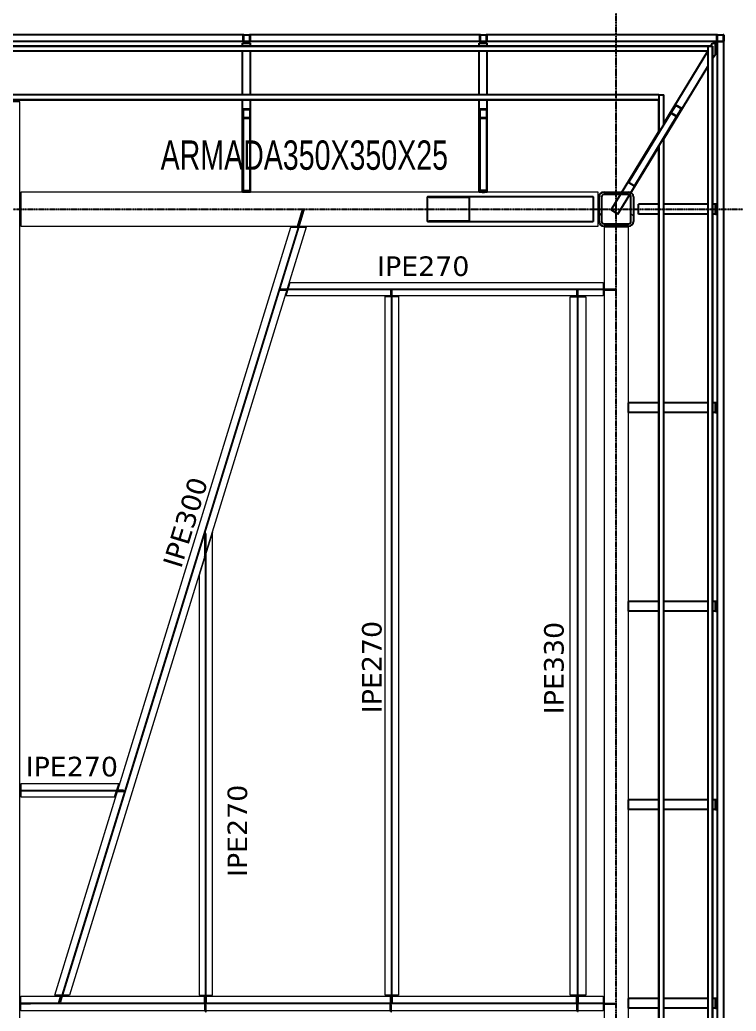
# Model space of a CAD drawing. Header units: millimetres. Extents: x -6598 to 74598, y -11659 to 33736.
# Drawn here: x 61901 to 69226, y 17300 to 27435 of the extents above; entities that cross this region are included whole.
import ezdxf

# ---------------------------------------------------------------- set-up
doc = ezdxf.new("R2010")
doc.units = ezdxf.units.MM
doc.header["$LTSCALE"] = 0.95
doc.linetypes.add('DXK_LINE_DOT3', pattern=[5.9187, 2.979, -0.9799, 0.9799, -0.9799])
for name, color, linetype, lineweight in [('0-1', 7, 'Continuous', 5), ('E_B_PLACA-1', 10, 'Continuous', 25), ('E_B_PLACA-2', 254, 'Continuous', 25), ('E_COLUMNAS-1', 254, 'Continuous', 25), ('E_COLUMNAS-2', 1, 'Continuous', 9), ('E_COLUMNAS-3', 1, 'Continuous', 35), ('E_COLUMNAS-4', 1, 'Continuous', 25), ('E_TEXTO', 3, 'Continuous', 9), ('E_VIGAS', 5, 'Continuous', 9), ('E_VIGAS-1', 5, 'Continuous', 25), ('E_VIGAS-2', 10, 'Continuous', 25), ('E_VIGAS-3', 5, 'Continuous', 25), ('HCB-VIGAS', 4, 'Continuous', 15), ('HCB_ALMA', 255, 'Continuous', 5), ('S-COLS-HDLN-1', 52, 'Continuous', 9)]:
    doc.layers.add(name, color=color, linetype=linetype, lineweight=lineweight)
doc.layers.add('HCB-EJES', color=1, linetype='Continuous')
doc.styles.add('Arial Narrow', font='', dxfattribs={"width": 0.85, "height": 0.3})
doc.styles.add('VERDANA', font='verdana.ttf')
doc.styles.get('Arial Narrow').set_extended_font_data('Arial Narrow')
pattern_1 = [(45, (0, 0), (-0.3768879, 0.3768879), []), (45, (0, 0.571), (-0.3768879, 0.3768879), [])]

# ---------------------------------------------------------------- blocks, each defined once
blk = doc.blocks.new('EST_SFM_VIGA-METALICA-SECCION-C - EST_SFM_VIGA-METALICA-UPN160-1604346-_58_00m_N_E_-NIVEL-15 DOC')
at = {"layer": 'E_VIGAS-1'}
for p, q in [((30.11, 0.018), (-30.277, 0.018)), ((32.53, 0.018), (30.168, 0.018)), ((34.953, 0.018), (32.588, 0.018)), ((35.017, 0.018), (35.011, 0.018)), ((35.017, 0.018), (35.017, -0.047)), ((-30.272, -0.047), (30.104, -0.047)), ((30.105, -0.047), (30.172, -0.047)), ((30.173, -0.047), (32.524, -0.047)), ((32.525, -0.047), (32.592, -0.047)), ((32.593, -0.047), (34.947, -0.047)), ((34.949, -0.047), (35.015, -0.047))]:
    blk.add_line(p, q, dxfattribs=at)
blk = doc.blocks.new('EST_SFM_VIGA-METALICA-SECCION-C - EST_SFM_VIGA-METALICA-UPN100-1529792-_58_00m_N_E_-NIVEL-15 DOC')
at = {"layer": 'E_VIGAS-2'}
for p, q in [((-13.568, -0.018), (-13.568, 0.032)), ((-13.263, 0.032), (-13.567, 0.032)), ((13.831, 0.032), (-13.129, 0.032)), ((-13.568, -0.018), (-13.181, -0.018)), ((-13.047, -0.018), (13.749, -0.018))]:
    blk.add_line(p, q, dxfattribs=at)
blk = doc.blocks.new('EST_SFM_VIGA-METALICA-SECCION-C - EST_SFM_VIGA-METALICA-UPN100-1530878-_58_00m_N_E_-NIVEL-15 DOC')
at = {"layer": 'E_VIGAS-2'}
for p, q in [((-14.294, -0.032), (-14.294, 0.018)), ((14.54, 0.018), (-14.294, 0.018)), ((-14.294, -0.032), (14.54, -0.032))]:
    blk.add_line(p, q, dxfattribs=at)
blk = doc.blocks.new('EST_SFM_VIGA-METALICA-SECCION-C - EST_SFM_VIGA-METALICA-UPN160-1529890-_58_00m_N_E_-NIVEL-15 DOC')
at = {"layer": 'E_VIGAS-1'}
for p, q in [((14.442, 0.018), (-14.49, 0.018)), ((-14.49, -0.047), (-14.49, 0.016)), ((-14.49, -0.047), (-14.487, -0.047)), ((-14.485, -0.047), (14.437, -0.047))]:
    blk.add_line(p, q, dxfattribs=at)
blk = doc.blocks.new('EST_SFM_VIGA-METALICA-SECCION-C - EST_SFM_VIGA-METALICA-UPN100-1526554-_58_00m_N_E_-NIVEL-15 DOC')
at = {"layer": 'E_VIGAS-2'}
for p, q in [((34.942, 0.018), (-34.929, 0.018)), ((34.942, 0.018), (34.942, -0.032)), ((-34.929, -0.032), (34.942, -0.032))]:
    blk.add_line(p, q, dxfattribs=at)
blk = doc.blocks.new('EST_SFM_VIGA-METALICA-SECCION-C - EST_SFM_VIGA-METALICA-UPN100-1526616-_58_00m_N_E_-NIVEL-15 DOC')
at = {"layer": 'E_VIGAS-2'}
for p, q in [((34.044, 0.032), (-34.827, 0.032)), ((34.044, 0.032), (34.044, -0.018)), ((-34.827, -0.018), (34.044, -0.018))]:
    blk.add_line(p, q, dxfattribs=at)
blk = doc.blocks.new('EST_SCM_COLUMNA-METALICA-SECCION-CUADRADA - EST_SCM_COLUMNA-TUBULAR-CUADRADA_PTEØ_70x70 e_3mm-V2-_58_00m_N_E_-NIVEL-15 DOC')
at = {"layer": 'E_COLUMNAS-1'}
for p, q in [((-0.035, -0.029), (-0.035, 0.029)), ((-0.032, 0.029), (-0.032, -0.029)), ((-0.029, 0.035), (0.029, 0.035)), ((0.029, 0.032), (-0.029, 0.032)), ((0.032, -0.029), (0.032, 0.029)), ((0.035, 0.029), (0.035, -0.029)), ((-0.029, -0.032), (0.029, -0.032)), ((0.029, -0.035), (-0.029, -0.035))]:
    blk.add_line(p, q, dxfattribs=at)
for centre, radius, start, end in [((-0.029, 0.029), 0.006, 90, 180), ((-0.029, 0.029), 0.003, 90, 180), ((0.029, 0.029), 0.006, 0, 90), ((0.029, 0.029), 0.003, 0, 90), ((0.029, 0.029), 0.006, 10, 80), ((0.029, 0.029), 0.003, 30, 60), ((-0.029, -0.029), 0.006, 180, 270), ((-0.029, -0.029), 0.003, 180, 270), ((0.029, -0.029), 0.003, 270, 360), ((0.029, -0.029), 0.006, 270, 0)]:
    blk.add_arc(centre, radius, start, end, dxfattribs=at)
blk = doc.blocks.new('EST_SCM_COLUMNA-METALICA-SECCION-CUADRADA - EST_SCM_COLUMNA-TUBULAR-CUADRADA_PTEØ_70x70 e_3mm-V8-_58_00m_N_E_-NIVEL-15 DOC')
at = {"layer": 'E_COLUMNAS-2'}
h = blk.add_hatch(dxfattribs=at)
h.set_pattern_fill('FP_4', color=256, style=0, pattern_type=2)
h.set_pattern_definition([(315, (-7.522, 167.908), (0.15909903, 0.15909903), [])])
h.paths.add_polyline_path([(-0.029, 0.035), (-0.033, 0.033), (-0.035, 0.029), (-0.031, 0.031)])
h.paths.add_polyline_path([(0.029, 0.035), (0.031, 0.031), (0.035, 0.029), (0.033, 0.033)])
h.paths.add_polyline_path([(-0.029, 0.035), (-0.029, 0.032), (0.029, 0.032), (0.029, 0.035), (0.021, 0.035)])
h.paths.add_polyline_path([(-0.035, -0.029), (-0.033, -0.033), (-0.029, -0.035), (-0.031, -0.031)])
h.paths.add_polyline_path([(-0.032, 0.029), (-0.035, 0.029), (-0.035, -0.029), (-0.032, -0.029)])
h.paths.add_polyline_path([(0.035, -0.029), (0.031, -0.031), (0.029, -0.035), (0.033, -0.033)])
h.paths.add_polyline_path([(0.032, 0.029), (0.032, -0.029), (0.035, -0.029), (0.035, 0.029)])
h.paths.add_polyline_path([(-0.029, -0.032), (-0.029, -0.035), (0.029, -0.035), (0.029, -0.032), (0.021, -0.032)])
at = {"layer": 'E_COLUMNAS-1'}
for p, q in [((-0.035, -0.029), (-0.035, 0.029)), ((-0.032, 0.029), (-0.032, -0.029)), ((-0.029, 0.035), (0.029, 0.035)), ((0.029, 0.032), (-0.029, 0.032)), ((0.032, -0.029), (0.032, 0.029)), ((0.035, 0.029), (0.035, -0.029)), ((-0.029, -0.032), (0.029, -0.032)), ((0.029, -0.035), (-0.029, -0.035))]:
    blk.add_line(p, q, dxfattribs=at)
for centre, radius, start, end in [((-0.029, 0.029), 0.006, 90, 180), ((-0.029, 0.029), 0.006, 90, 170), ((-0.029, 0.029), 0.003, 90, 180), ((-0.029, 0.029), 0.003, 90, 150), ((0.029, 0.029), 0.006, 0, 90), ((0.029, 0.029), 0.006, 10, 90), ((0.029, 0.029), 0.003, 0, 90), ((0.029, 0.029), 0.003, 30, 90), ((-0.029, -0.029), 0.006, 180, 270), ((-0.029, -0.029), 0.003, 180, 270), ((0.029, -0.029), 0.003, 270, 360), ((0.029, -0.029), 0.006, 270, 0)]:
    blk.add_arc(centre, radius, start, end, dxfattribs=at)
blk = doc.blocks.new('EST_SCM_COLUMNA-METALICA-SECCION-CUADRADA - EST_SCM_COLUMNA-TUBULAR-CUADRADA_PTEØ_70x70 e_3mm-V9-_58_00m_N_E_-NIVEL-15 DOC')
at = {"layer": 'E_COLUMNAS-1'}
for p, q in [((-0.035, -0.029), (-0.035, 0.029)), ((-0.032, 0.029), (-0.032, -0.029)), ((-0.029, 0.035), (0.029, 0.035)), ((0.029, 0.032), (-0.029, 0.032)), ((0.032, -0.029), (0.032, 0.029)), ((0.035, 0.029), (0.035, -0.029)), ((-0.029, -0.032), (0.029, -0.032)), ((0.029, -0.035), (-0.029, -0.035))]:
    blk.add_line(p, q, dxfattribs=at)
for centre, radius, start, end in [((-0.029, 0.029), 0.006, 90, 180), ((-0.029, 0.029), 0.006, 90, 170), ((-0.029, 0.029), 0.003, 90, 180), ((-0.029, 0.029), 0.003, 90, 150), ((0.029, 0.029), 0.006, 0, 90), ((0.029, 0.029), 0.006, 10, 90), ((0.029, 0.029), 0.003, 0, 90), ((0.029, 0.029), 0.003, 30, 90), ((-0.029, -0.029), 0.006, 180, 270), ((-0.029, -0.029), 0.003, 180, 270), ((0.029, -0.029), 0.003, 270, 360), ((0.029, -0.029), 0.006, 270, 0)]:
    blk.add_arc(centre, radius, start, end, dxfattribs=at)
blk = doc.blocks.new('DCTIB_CNI_EST_MOD-1A-FAC_0001_rvt-1-_58_00m_N_E_-NIVEL-15 DOC')
at = {"layer": 'E_VIGAS'}
h = blk.add_hatch(dxfattribs=at)
h.set_pattern_fill('FP_2', color=256, style=0, pattern_type=2)
h.set_pattern_definition(pattern_1)
h.paths.add_polyline_path([(-9.974, 167.094), (-9.91, 167.094), (-9.91, 167.096), (-9.974, 167.096)])
h.paths.add_polyline_path([(-9.977, 167.098), (-9.976, 167.098), (-9.977, 167.18)])
h.paths.add_polyline_path([(-9.974, 167.182), (-9.91, 167.182), (-9.91, 167.184), (-9.974, 167.184)])
h = blk.add_hatch(dxfattribs=at)
h.set_pattern_fill('FP_2', color=256, style=0, pattern_type=2)
h.set_pattern_definition(pattern_1)
h.paths.add_polyline_path([(-5.547, 167.111), (-5.545, 167.113), (-5.6, 167.146), (-5.601, 167.145), (-5.561, 167.12)])
h.paths.add_polyline_path([(-5.498, 167.191), (-5.497, 167.193), (-5.552, 167.226), (-5.553, 167.224)])
at = {"layer": 'E_B_PLACA-1'}
for p, q in [((-75.147, 167.83), (-5.177, 167.83)), ((-5.177, 167.83), (-5.177, 138.995)), ((-5.727, 167.28), (-74.597, 167.28)), ((-5.727, 166.944), (-5.727, 167.28)), ((-5.727, 140.014), (-5.727, 166.81))]:
    blk.add_line(p, q, dxfattribs=at)
at = {"layer": 'E_B_PLACA-2'}
for p, q in [((-5.177, 167.83), (-75.147, 167.83)), ((-5.177, 138.995), (-5.177, 167.83)), ((-74.597, 167.28), (-5.727, 167.28)), ((-5.727, 167.28), (-5.727, 166.944)), ((-5.727, 166.81), (-5.727, 140.014))]:
    blk.add_line(p, q, dxfattribs=at)
at = {"layer": 'E_COLUMNAS-1'}
for centre, radius, start, end in [((-9.971, 167.879), 0.006, 190, 270), ((-9.971, 167.879), 0.006, 190, 270), ((-9.971, 167.879), 0.003, 210, 270), ((-9.971, 167.879), 0.003, 210, 270), ((-9.913, 167.879), 0.006, 270, 350), ((-9.913, 167.879), 0.006, 270, 350), ((-9.913, 167.879), 0.003, 270, 330), ((-9.913, 167.879), 0.003, 270, 330), ((-7.551, 167.879), 0.006, 190, 270), ((-7.551, 167.879), 0.006, 190, 270), ((-7.551, 167.879), 0.003, 210, 270), ((-7.551, 167.879), 0.003, 210, 270), ((-7.493, 167.879), 0.006, 270, 350), ((-7.493, 167.879), 0.006, 270, 350), ((-7.493, 167.879), 0.003, 270, 330), ((-7.493, 167.879), 0.003, 270, 330), ((-5.128, 167.879), 0.006, 190, 260), ((-5.128, 167.879), 0.006, 190, 260), ((-5.128, 167.879), 0.003, 210, 240), ((-5.128, 167.879), 0.003, 210, 240)]:
    blk.add_arc(centre, radius, start, end, dxfattribs=at)
at = {"layer": 'E_VIGAS-1'}
for p, q in [((-9.983, 167.859), (-9.955, 167.859)), ((-9.983, 167.858), (-9.983, 167.859)), ((-9.983, 167.858), (-9.901, 167.858)), ((-9.901, 167.858), (-9.983, 167.858)), ((-9.983, 167.83), (-9.983, 167.858)), ((-9.945, 167.876), (-9.945, 167.878)), ((-9.945, 167.864), (-9.945, 167.873)), ((-9.945, 167.859), (-9.945, 167.864)), ((-9.94, 167.878), (-9.94, 167.876)), ((-9.94, 167.873), (-9.94, 167.864)), ((-9.94, 167.864), (-9.94, 167.859)), ((-9.929, 167.859), (-9.901, 167.859)), ((-9.901, 167.859), (-9.901, 167.858)), ((-9.901, 167.83), (-9.901, 167.858)), ((-7.535, 167.859), (-7.563, 167.859)), ((-7.563, 167.859), (-7.535, 167.859)), ((-7.563, 167.858), (-7.563, 167.859)), ((-7.563, 167.858), (-7.481, 167.858)), ((-7.481, 167.858), (-7.563, 167.858)), ((-7.563, 167.83), (-7.563, 167.858)), ((-7.525, 167.876), (-7.525, 167.878)), ((-7.525, 167.864), (-7.525, 167.873)), ((-7.525, 167.859), (-7.525, 167.864)), ((-7.52, 167.878), (-7.52, 167.876)), ((-7.52, 167.873), (-7.52, 167.864)), ((-7.52, 167.864), (-7.52, 167.859)), ((-7.509, 167.859), (-7.481, 167.859)), ((-7.481, 167.859), (-7.509, 167.859)), ((-7.481, 167.859), (-7.481, 167.858)), ((-7.481, 167.83), (-7.481, 167.858)), ((-5.194, 167.83), (-5.177, 167.858)), ((-5.177, 167.859), (-5.148, 167.859)), ((-5.177, 167.858), (-5.149, 167.858)), ((-5.149, 167.858), (-5.177, 167.858)), ((-5.158, 167.878), (-5.17, 167.859)), ((-5.153, 167.873), (-5.153, 167.875)), ((-5.151, 167.868), (-5.152, 167.87)), ((-5.149, 167.864), (-5.15, 167.865)), ((-5.149, 167.747), (-5.149, 167.858)), ((-5.148, 167.853), (-5.148, 167.859)), ((-5.148, 167.859), (-5.148, 167.853)), ((-5.146, 167.835), (-5.143, 167.84)), ((-9.983, 167.33), (-9.983, 167.78)), ((-9.901, 167.33), (-9.901, 167.78)), ((-7.563, 167.33), (-7.563, 167.78)), ((-7.481, 167.33), (-7.481, 167.78)), ((-5.677, 167.038), (-5.227, 167.777)), ((-5.177, 167.701), (-5.149, 167.747)), ((-5.148, 167.802), (-5.148, 167.749)), ((-5.148, 167.76), (-5.129, 167.791)), ((-5.143, 167.831), (-5.146, 167.826)), ((-5.677, 166.88), (-5.227, 167.619)), ((-9.983, 166.337), (-9.983, 167.28)), ((-9.901, 166.337), (-9.901, 167.28)), ((-7.563, 166.337), (-7.563, 167.28)), ((-7.481, 166.337), (-7.481, 167.28)), ((-9.977, 167.18), (-9.977, 167.098)), ((-9.976, 167.18), (-9.976, 167.172)), ((-9.976, 167.098), (-9.976, 167.18)), ((-9.91, 167.184), (-9.974, 167.184)), ((-9.974, 167.182), (-9.91, 167.182)), ((-9.909, 167.172), (-9.909, 167.18)), ((-9.909, 167.18), (-9.909, 167.098)), ((-9.907, 167.098), (-9.907, 167.18)), ((-7.557, 167.18), (-7.557, 167.098)), ((-7.556, 167.18), (-7.556, 167.172)), ((-7.556, 167.098), (-7.556, 167.18)), ((-7.49, 167.184), (-7.554, 167.184)), ((-7.554, 167.182), (-7.49, 167.182)), ((-7.489, 167.172), (-7.489, 167.18)), ((-7.489, 167.18), (-7.489, 167.098)), ((-7.487, 167.098), (-7.487, 167.18)), ((-5.602, 167.15), (-6.034, 166.44)), ((-5.556, 167.224), (-5.602, 167.15)), ((-5.6, 167.149), (-5.602, 167.146)), ((-5.601, 167.145), (-5.547, 167.111)), ((-5.6, 167.149), (-5.555, 167.223)), ((-5.545, 167.113), (-5.6, 167.146)), ((-5.555, 167.223), (-5.56, 167.216)), ((-5.553, 167.224), (-5.498, 167.191)), ((-5.497, 167.193), (-5.552, 167.226)), ((-5.498, 167.188), (-5.543, 167.114)), ((-5.542, 167.113), (-5.497, 167.188)), ((-5.502, 167.181), (-5.498, 167.188)), ((-9.977, 167.098), (-9.977, 166.357)), ((-9.976, 167.098), (-9.976, 167.094)), ((-9.91, 167.096), (-9.974, 167.096)), ((-9.974, 167.094), (-9.91, 167.094)), ((-9.909, 167.094), (-9.909, 167.098)), ((-9.907, 166.357), (-9.907, 167.098)), ((-7.557, 167.098), (-7.557, 166.361)), ((-7.556, 167.098), (-7.556, 167.094)), ((-7.49, 167.096), (-7.554, 167.096)), ((-7.554, 167.094), (-7.49, 167.094)), ((-7.489, 167.094), (-7.489, 167.098)), ((-7.487, 166.361), (-7.487, 167.098)), ((-5.974, 166.404), (-5.542, 167.113)), ((-5.545, 167.111), (-5.543, 167.114)), ((-6.215, 166.155), (-5.727, 166.956)), ((-6.145, 166.112), (-5.727, 166.798)), ((-6.033, 166.435), (-5.979, 166.402)), ((-9.901, 166.337), (-9.983, 166.337)), ((-9.974, 166.353), (-9.91, 166.353)), ((-7.481, 166.337), (-7.563, 166.337)), ((-7.535, 166.337), (-7.563, 166.337)), ((-7.554, 166.357), (-7.49, 166.357)), ((-7.525, 166.337), (-7.519, 166.337)), ((-7.525, 166.337), (-7.525, 166.337)), ((-7.52, 166.337), (-7.52, 166.337)), ((-7.481, 166.337), (-7.509, 166.337)), ((-6.145, 166.112), (-6.215, 166.155)), ((-5.934, 166.112), (-5.934, 166.212)), ((-5.727, 166.212), (-5.934, 166.212)), ((-5.227, 166.212), (-5.677, 166.212)), ((-5.149, 166.212), (-5.177, 166.212)), ((-5.149, 166.212), (-5.149, 166.112)), ((-5.149, 166.112), (-5.149, 166.212)), ((-5.149, 166.212), (-5.148, 166.212)), ((-5.148, 166.212), (-5.148, 166.175)), ((-5.129, 166.212), (-5.148, 166.212)), ((-5.148, 166.165), (-5.143, 166.165)), ((-5.143, 166.165), (-5.148, 166.165)), ((-5.148, 166.165), (-5.143, 166.165)), ((-5.143, 166.16), (-5.148, 166.16)), ((-5.143, 166.16), (-5.148, 166.16)), ((-5.148, 166.16), (-5.143, 166.16)), ((-5.148, 166.15), (-5.148, 166.112)), ((-5.143, 166.165), (-5.129, 166.165)), ((-5.129, 166.16), (-5.143, 166.16)), ((-5.727, 166.112), (-5.934, 166.112)), ((-5.227, 166.112), (-5.677, 166.112)), ((-5.149, 166.112), (-5.177, 166.112)), ((-5.148, 166.112), (-5.149, 166.112)), ((-5.148, 166.112), (-5.129, 166.112)), ((-6.037, 164.082), (-6.037, 164.182)), ((-5.727, 164.182), (-6.037, 164.182)), ((-5.227, 164.182), (-5.677, 164.182)), ((-5.149, 164.182), (-5.177, 164.182)), ((-5.149, 164.182), (-5.149, 164.082)), ((-5.149, 164.082), (-5.149, 164.182)), ((-5.149, 164.182), (-5.148, 164.182)), ((-5.148, 164.182), (-5.148, 164.145)), ((-5.129, 164.182), (-5.148, 164.182)), ((-5.148, 164.135), (-5.143, 164.135)), ((-5.143, 164.135), (-5.148, 164.135)), ((-5.148, 164.135), (-5.143, 164.135)), ((-5.143, 164.13), (-5.148, 164.13)), ((-5.143, 164.13), (-5.148, 164.13)), ((-5.148, 164.13), (-5.143, 164.13)), ((-5.148, 164.12), (-5.148, 164.082)), ((-5.143, 164.135), (-5.129, 164.135)), ((-5.129, 164.13), (-5.143, 164.13)), ((-5.727, 164.082), (-6.037, 164.082)), ((-5.227, 164.082), (-5.677, 164.082)), ((-5.149, 164.082), (-5.177, 164.082)), ((-5.148, 164.082), (-5.149, 164.082)), ((-5.148, 164.082), (-5.129, 164.082)), ((-6.037, 162.052), (-6.037, 162.152)), ((-5.727, 162.152), (-6.037, 162.152)), ((-5.227, 162.152), (-5.677, 162.152)), ((-5.149, 162.152), (-5.177, 162.152)), ((-5.149, 162.152), (-5.149, 162.052)), ((-5.149, 162.052), (-5.149, 162.152)), ((-5.149, 162.152), (-5.148, 162.152)), ((-5.148, 162.152), (-5.148, 162.115)), ((-5.129, 162.152), (-5.148, 162.152)), ((-5.148, 162.105), (-5.143, 162.105)), ((-5.143, 162.105), (-5.148, 162.105)), ((-5.148, 162.105), (-5.143, 162.105)), ((-5.143, 162.1), (-5.148, 162.1)), ((-5.143, 162.1), (-5.148, 162.1)), ((-5.148, 162.1), (-5.143, 162.1)), ((-5.148, 162.09), (-5.148, 162.052)), ((-5.143, 162.105), (-5.129, 162.105)), ((-5.129, 162.1), (-5.143, 162.1)), ((-5.727, 162.052), (-6.037, 162.052)), ((-5.227, 162.052), (-5.677, 162.052)), ((-5.149, 162.052), (-5.177, 162.052)), ((-5.148, 162.052), (-5.149, 162.052)), ((-5.148, 162.052), (-5.129, 162.052)), ((-6.037, 160.023), (-6.037, 160.123)), ((-5.727, 160.123), (-6.037, 160.123)), ((-5.227, 160.123), (-5.677, 160.123)), ((-5.149, 160.123), (-5.177, 160.123)), ((-5.149, 160.123), (-5.149, 160.023)), ((-5.149, 160.023), (-5.149, 160.123)), ((-5.149, 160.123), (-5.148, 160.123)), ((-5.148, 160.123), (-5.148, 160.085)), ((-5.129, 160.123), (-5.148, 160.123)), ((-5.148, 160.075), (-5.143, 160.075)), ((-5.143, 160.075), (-5.148, 160.075)), ((-5.148, 160.075), (-5.143, 160.075)), ((-5.143, 160.07), (-5.148, 160.07)), ((-5.143, 160.07), (-5.148, 160.07)), ((-5.148, 160.07), (-5.143, 160.07)), ((-5.148, 160.06), (-5.148, 160.023)), ((-5.143, 160.075), (-5.129, 160.075)), ((-5.129, 160.07), (-5.143, 160.07)), ((-5.727, 160.023), (-6.037, 160.023)), ((-5.227, 160.023), (-5.677, 160.023)), ((-5.149, 160.023), (-5.177, 160.023)), ((-5.148, 160.023), (-5.149, 160.023)), ((-5.148, 160.023), (-5.129, 160.023)), ((-6.038, 157.993), (-6.038, 158.093)), ((-5.727, 158.093), (-6.038, 158.093)), ((-5.227, 158.093), (-5.677, 158.093)), ((-5.149, 158.093), (-5.177, 158.093)), ((-5.149, 158.093), (-5.149, 157.993)), ((-5.149, 157.993), (-5.149, 158.093)), ((-5.149, 158.093), (-5.148, 158.093)), ((-5.148, 158.093), (-5.148, 158.055)), ((-5.129, 158.093), (-5.148, 158.093)), ((-5.148, 158.045), (-5.143, 158.045)), ((-5.143, 158.045), (-5.148, 158.045)), ((-5.148, 158.045), (-5.143, 158.045)), ((-5.143, 158.04), (-5.148, 158.04)), ((-5.143, 158.04), (-5.148, 158.04)), ((-5.148, 158.04), (-5.143, 158.04)), ((-5.148, 158.03), (-5.148, 157.993)), ((-5.143, 158.045), (-5.129, 158.045)), ((-5.129, 158.04), (-5.143, 158.04)), ((-5.727, 157.993), (-6.038, 157.993)), ((-5.227, 157.993), (-5.677, 157.993)), ((-5.149, 157.993), (-5.177, 157.993)), ((-5.148, 157.993), (-5.149, 157.993)), ((-5.148, 157.993), (-5.129, 157.993))]:
    blk.add_line(p, q, dxfattribs=at)
at = {"layer": 'E_VIGAS-1', "flags": 128}
for points in [[(-5.177, 167.858), (-5.177, 167.858), (-5.177, 167.859)], [(-5.136, 167.854), (-5.138, 167.855), (-5.142, 167.857), (-5.146, 167.861), (-5.149, 167.864), (-5.152, 167.869), (-5.153, 167.874), (-5.154, 167.878)], [(-5.143, 167.84), (-5.138, 167.848), (-5.133, 167.857), (-5.129, 167.863)], [(-5.129, 167.854), (-5.133, 167.847), (-5.138, 167.838), (-5.143, 167.831)], [(-5.148, 167.749), (-5.149, 167.747), (-5.149, 167.747)], [(-9.974, 167.184), (-9.975, 167.184), (-9.975, 167.184), (-9.976, 167.183), (-9.976, 167.183), (-9.977, 167.182), (-9.977, 167.181), (-9.977, 167.18)], [(-9.976, 167.18), (-9.976, 167.181), (-9.975, 167.181), (-9.975, 167.182), (-9.975, 167.182), (-9.975, 167.182), (-9.974, 167.182), (-9.974, 167.182)], [(-9.907, 167.18), (-9.907, 167.181), (-9.907, 167.182), (-9.908, 167.183), (-9.908, 167.183), (-9.909, 167.184), (-9.909, 167.184), (-9.91, 167.184)], [(-9.91, 167.182), (-9.91, 167.182), (-9.909, 167.182), (-9.909, 167.182), (-9.909, 167.182), (-9.909, 167.181), (-9.909, 167.181), (-9.909, 167.18)], [(-7.554, 167.184), (-7.555, 167.184), (-7.555, 167.184), (-7.556, 167.183), (-7.556, 167.183), (-7.557, 167.182), (-7.557, 167.181), (-7.557, 167.18)], [(-7.556, 167.18), (-7.556, 167.181), (-7.555, 167.181), (-7.555, 167.182), (-7.555, 167.182), (-7.555, 167.182), (-7.554, 167.182), (-7.554, 167.182)], [(-7.487, 167.18), (-7.487, 167.181), (-7.487, 167.182), (-7.488, 167.183), (-7.488, 167.183), (-7.489, 167.184), (-7.489, 167.184), (-7.49, 167.184)], [(-7.49, 167.182), (-7.49, 167.182), (-7.489, 167.182), (-7.489, 167.182), (-7.489, 167.182), (-7.489, 167.181), (-7.489, 167.181), (-7.489, 167.18)], [(-5.602, 167.15), (-5.602, 167.149), (-5.602, 167.148), (-5.602, 167.147), (-5.602, 167.146), (-5.602, 167.146), (-5.602, 167.145), (-5.601, 167.145)], [(-5.6, 167.146), (-5.6, 167.147), (-5.601, 167.147), (-5.601, 167.147), (-5.601, 167.148), (-5.601, 167.148), (-5.601, 167.149), (-5.6, 167.149)], [(-5.552, 167.226), (-5.552, 167.226), (-5.553, 167.226), (-5.554, 167.226), (-5.555, 167.226), (-5.555, 167.225), (-5.556, 167.225), (-5.556, 167.224)], [(-5.555, 167.223), (-5.555, 167.224), (-5.555, 167.224), (-5.554, 167.224), (-5.554, 167.224), (-5.554, 167.224), (-5.553, 167.224), (-5.553, 167.224), (-5.553, 167.224)], [(-5.498, 167.191), (-5.498, 167.191), (-5.498, 167.19), (-5.498, 167.19), (-5.498, 167.19), (-5.498, 167.189), (-5.498, 167.189), (-5.498, 167.188)], [(-5.497, 167.188), (-5.496, 167.188), (-5.496, 167.189), (-5.496, 167.19), (-5.496, 167.191), (-5.496, 167.192), (-5.497, 167.192), (-5.497, 167.193)], [(-9.977, 167.098), (-9.977, 167.097), (-9.977, 167.096), (-9.976, 167.095), (-9.976, 167.095), (-9.975, 167.094), (-9.975, 167.094), (-9.974, 167.094)], [(-9.974, 167.096), (-9.974, 167.096), (-9.975, 167.096), (-9.975, 167.096), (-9.975, 167.096), (-9.975, 167.097), (-9.976, 167.097), (-9.976, 167.098)], [(-9.91, 167.094), (-9.909, 167.094), (-9.909, 167.094), (-9.908, 167.095), (-9.908, 167.095), (-9.907, 167.096), (-9.907, 167.097), (-9.907, 167.098)], [(-9.909, 167.098), (-9.909, 167.097), (-9.909, 167.097), (-9.909, 167.096), (-9.909, 167.096), (-9.909, 167.096), (-9.91, 167.096), (-9.91, 167.096)], [(-7.557, 167.098), (-7.557, 167.097), (-7.557, 167.096), (-7.556, 167.095), (-7.556, 167.095), (-7.555, 167.094), (-7.555, 167.094), (-7.554, 167.094)], [(-7.554, 167.096), (-7.554, 167.096), (-7.555, 167.096), (-7.555, 167.096), (-7.555, 167.096), (-7.555, 167.097), (-7.556, 167.097), (-7.556, 167.098)], [(-7.49, 167.094), (-7.489, 167.094), (-7.489, 167.094), (-7.488, 167.095), (-7.488, 167.095), (-7.487, 167.096), (-7.487, 167.097), (-7.487, 167.098)], [(-7.489, 167.098), (-7.489, 167.097), (-7.489, 167.097), (-7.489, 167.096), (-7.489, 167.096), (-7.489, 167.096), (-7.49, 167.096), (-7.49, 167.096)], [(-5.547, 167.111), (-5.546, 167.111), (-5.545, 167.111), (-5.544, 167.111), (-5.544, 167.112), (-5.543, 167.112), (-5.542, 167.113), (-5.542, 167.113)], [(-5.543, 167.114), (-5.543, 167.114), (-5.544, 167.113), (-5.544, 167.113), (-5.544, 167.113), (-5.545, 167.113), (-5.545, 167.113), (-5.545, 167.113)], [(-6.034, 166.44), (-6.034, 166.44), (-6.034, 166.439), (-6.034, 166.438), (-6.034, 166.437), (-6.034, 166.436), (-6.034, 166.436), (-6.033, 166.435)], [(-9.977, 166.357), (-9.977, 166.356), (-9.977, 166.355), (-9.976, 166.355), (-9.976, 166.354), (-9.975, 166.354), (-9.975, 166.353), (-9.974, 166.353)], [(-9.91, 166.353), (-9.909, 166.353), (-9.909, 166.354), (-9.908, 166.354), (-9.908, 166.355), (-9.907, 166.355), (-9.907, 166.356), (-9.907, 166.357)], [(-7.557, 166.361), (-7.557, 166.36), (-7.557, 166.359), (-7.556, 166.359), (-7.556, 166.358), (-7.555, 166.358), (-7.555, 166.357), (-7.554, 166.357)], [(-7.49, 166.357), (-7.489, 166.357), (-7.489, 166.358), (-7.488, 166.358), (-7.488, 166.359), (-7.487, 166.359), (-7.487, 166.36), (-7.487, 166.361)], [(-5.979, 166.402), (-5.978, 166.402), (-5.977, 166.402), (-5.977, 166.402), (-5.976, 166.402), (-5.975, 166.403), (-5.974, 166.403), (-5.974, 166.404)]]:
    blk.add_lwpolyline(points, dxfattribs=at)
at = {"layer": 'E_VIGAS-1'}
for centre, start_param, end_param in [((-7.535, 166.337), 4.712389, 6.283185), ((-7.535, 166.337), 0.785398, 1.308997), ((-7.535, 166.337), 0, 0.523599), ((-7.509, 166.337), 3.141593, 4.712389), ((-7.509, 166.337), 2.617994, 3.141593), ((-7.509, 166.337), 1.832596, 2.356194)]:
    blk.add_ellipse(centre, major_axis=(0.0107, 0), ratio=0.003149, start_param=start_param, end_param=end_param, dxfattribs=at)
for points, knots in [([(-9.945, 167.864), (-9.945, 167.863), (-9.945, 167.862), (-9.947, 167.86), (-9.948, 167.86), (-9.95, 167.859), (-9.951, 167.859), (-9.952, 167.859), (-9.954, 167.859), (-9.955, 167.859)], [0, 0, 0, 0, 0.285714, 0.428571, 0.571429, 0.678571, 0.732143, 0.785714, 1, 1, 1, 1]), ([(-9.955, 167.859), (-9.954, 167.859), (-9.953, 167.859), (-9.95, 167.859), (-9.948, 167.86), (-9.946, 167.86), (-9.945, 167.862), (-9.945, 167.863), (-9.945, 167.864)], [0, 0, 0, 0, 0.142857, 0.285714, 0.428571, 0.571429, 0.785714, 1, 1, 1, 1]), ([(-9.94, 167.864), (-9.94, 167.863), (-9.939, 167.862), (-9.938, 167.86), (-9.936, 167.86), (-9.935, 167.859), (-9.934, 167.859), (-9.932, 167.859), (-9.93, 167.859), (-9.929, 167.859)], [0, 0, 0, 0, 0.285714, 0.428571, 0.571429, 0.678571, 0.732143, 0.785714, 1, 1, 1, 1]), ([(-9.929, 167.859), (-9.93, 167.859), (-9.931, 167.859), (-9.934, 167.859), (-9.936, 167.86), (-9.938, 167.86), (-9.939, 167.862), (-9.94, 167.863), (-9.94, 167.864)], [0, 0, 0, 0, 0.142857, 0.285714, 0.428571, 0.571429, 0.785714, 1, 1, 1, 1]), ([(-7.525, 167.864), (-7.525, 167.863), (-7.525, 167.862), (-7.527, 167.86), (-7.528, 167.86), (-7.53, 167.859), (-7.531, 167.859), (-7.532, 167.859), (-7.534, 167.859), (-7.535, 167.859)], [0, 0, 0, 0, 0.285714, 0.428571, 0.571429, 0.678571, 0.732143, 0.785714, 1, 1, 1, 1]), ([(-7.535, 167.859), (-7.534, 167.859), (-7.533, 167.859), (-7.53, 167.859), (-7.528, 167.859), (-7.526, 167.86), (-7.525, 167.862), (-7.525, 167.863), (-7.525, 167.864)], [0, 0, 0, 0, 0.142857, 0.285714, 0.428571, 0.571429, 0.785714, 1, 1, 1, 1]), ([(-7.52, 167.864), (-7.52, 167.863), (-7.519, 167.861), (-7.518, 167.86), (-7.516, 167.86), (-7.515, 167.859), (-7.514, 167.859), (-7.512, 167.859), (-7.51, 167.859), (-7.509, 167.859)], [0, 0, 0, 0, 0.285714, 0.428571, 0.571429, 0.678571, 0.732143, 0.785714, 1, 1, 1, 1]), ([(-7.509, 167.859), (-7.51, 167.859), (-7.511, 167.859), (-7.514, 167.859), (-7.516, 167.86), (-7.518, 167.86), (-7.519, 167.862), (-7.52, 167.863), (-7.52, 167.864)], [0, 0, 0, 0, 0.142857, 0.285714, 0.428571, 0.571429, 0.785714, 1, 1, 1, 1]), ([(-5.148, 167.853), (-5.148, 167.852), (-5.148, 167.85), (-5.148, 167.848), (-5.148, 167.847), (-5.148, 167.846), (-5.148, 167.845), (-5.148, 167.844), (-5.148, 167.844), (-5.148, 167.843), (-5.147, 167.843), (-5.147, 167.843), (-5.147, 167.843)], [-1, -1, -1, -1, -0.8571429, -0.7857143, -0.75, -0.7142857, -0.6785714, -0.6428571, -0.6071429, -0.5892857, -0.5803571, -0.5714286, -0.5714286, -0.5714286, -0.5714286]), ([(-5.143, 167.84), (-5.143, 167.84), (-5.144, 167.839), (-5.144, 167.839), (-5.145, 167.838), (-5.145, 167.838), (-5.145, 167.838), (-5.146, 167.838), (-5.146, 167.838), (-5.146, 167.838), (-5.146, 167.839), (-5.147, 167.839), (-5.147, 167.84), (-5.147, 167.84), (-5.147, 167.84), (-5.147, 167.84), (-5.147, 167.84), (-5.147, 167.841), (-5.147, 167.841), (-5.147, 167.842), (-5.147, 167.842), (-5.147, 167.843), (-5.147, 167.843), (-5.147, 167.843), (-5.148, 167.843), (-5.148, 167.844), (-5.148, 167.844), (-5.148, 167.845), (-5.148, 167.846), (-5.148, 167.847), (-5.148, 167.848), (-5.148, 167.85), (-5.148, 167.852), (-5.148, 167.853)], [-1, -1, -1, -1, -0.928571, -0.857143, -0.839286, -0.821429, -0.785714, -0.75, -0.714286, -0.678571, -0.642857, -0.607143, -0.589286, -0.580357, -0.571429, -0.5625, -0.553571, -0.535714, -0.5, -0.464286, -0.446429, -0.4375, -0.428571, -0.419643, -0.410714, -0.392857, -0.357143, -0.321429, -0.285714, -0.25, -0.214286, -0.142857, 0, 0, 0, 0]), ([(-5.146, 167.838), (-5.146, 167.838), (-5.146, 167.838), (-5.145, 167.838), (-5.145, 167.838), (-5.145, 167.838), (-5.144, 167.839), (-5.144, 167.839), (-5.143, 167.84), (-5.143, 167.84)], [-0.2857143, -0.2857143, -0.2857143, -0.2857143, -0.25, -0.2142857, -0.1785714, -0.1607143, -0.1428571, -0.0714286, 0, 0, 0, 0]), ([(-5.143, 167.831), (-5.144, 167.829), (-5.146, 167.824), (-5.147, 167.816), (-5.148, 167.809), (-5.148, 167.804), (-5.148, 167.802)], [0, 0, 0, 0, 0.285714, 0.571429, 0.785714, 1, 1, 1, 1]), ([(-5.146, 167.824), (-5.145, 167.825), (-5.145, 167.827), (-5.143, 167.83), (-5.143, 167.831)], [0.7143088, 0.7143088, 0.7143088, 0.7143088, 0.8571429, 1, 1, 1, 1]), ([(-5.148, 166.175), (-5.148, 166.174), (-5.148, 166.173), (-5.147, 166.17), (-5.147, 166.169), (-5.146, 166.167), (-5.145, 166.165), (-5.143, 166.165), (-5.143, 166.165)], [0, 0, 0, 0, 0.142857, 0.285714, 0.428571, 0.571429, 0.785714, 1, 1, 1, 1]), ([(-5.143, 166.16), (-5.143, 166.16), (-5.144, 166.159), (-5.145, 166.159), (-5.146, 166.158), (-5.147, 166.156), (-5.147, 166.155), (-5.147, 166.154), (-5.148, 166.152), (-5.148, 166.151), (-5.148, 166.15)], [0, 0, 0, 0, 0.142857, 0.285714, 0.428571, 0.571429, 0.678571, 0.732143, 0.785714, 1, 1, 1, 1]), ([(-5.148, 164.145), (-5.148, 164.144), (-5.148, 164.143), (-5.147, 164.14), (-5.147, 164.139), (-5.146, 164.137), (-5.145, 164.136), (-5.143, 164.135), (-5.143, 164.135)], [0, 0, 0, 0, 0.142857, 0.285714, 0.428571, 0.571429, 0.785714, 1, 1, 1, 1]), ([(-5.143, 164.13), (-5.143, 164.13), (-5.144, 164.13), (-5.145, 164.129), (-5.146, 164.128), (-5.147, 164.126), (-5.147, 164.125), (-5.147, 164.124), (-5.148, 164.122), (-5.148, 164.121), (-5.148, 164.12)], [0, 0, 0, 0, 0.142857, 0.285714, 0.428571, 0.571429, 0.678571, 0.732143, 0.785714, 1, 1, 1, 1]), ([(-5.148, 162.115), (-5.148, 162.114), (-5.148, 162.113), (-5.147, 162.111), (-5.147, 162.109), (-5.146, 162.107), (-5.145, 162.106), (-5.143, 162.105), (-5.143, 162.105)], [0, 0, 0, 0, 0.142857, 0.285714, 0.428571, 0.571429, 0.785714, 1, 1, 1, 1]), ([(-5.143, 162.1), (-5.143, 162.1), (-5.144, 162.1), (-5.145, 162.099), (-5.146, 162.098), (-5.147, 162.096), (-5.147, 162.095), (-5.147, 162.094), (-5.148, 162.093), (-5.148, 162.091), (-5.148, 162.09)], [0, 0, 0, 0, 0.142857, 0.285714, 0.428571, 0.571429, 0.678571, 0.732143, 0.785714, 1, 1, 1, 1]), ([(-5.148, 160.085), (-5.148, 160.084), (-5.148, 160.083), (-5.147, 160.081), (-5.147, 160.079), (-5.146, 160.077), (-5.145, 160.076), (-5.143, 160.075), (-5.143, 160.075)], [0, 0, 0, 0, 0.142857, 0.285714, 0.428571, 0.571429, 0.785714, 1, 1, 1, 1]), ([(-5.143, 160.07), (-5.143, 160.07), (-5.144, 160.07), (-5.145, 160.069), (-5.146, 160.068), (-5.147, 160.067), (-5.147, 160.065), (-5.147, 160.064), (-5.148, 160.063), (-5.148, 160.061), (-5.148, 160.06)], [0, 0, 0, 0, 0.142857, 0.285714, 0.428571, 0.571429, 0.678571, 0.732143, 0.785714, 1, 1, 1, 1]), ([(-5.148, 158.055), (-5.148, 158.054), (-5.148, 158.053), (-5.147, 158.051), (-5.147, 158.049), (-5.146, 158.047), (-5.145, 158.046), (-5.143, 158.045), (-5.143, 158.045)], [0, 0, 0, 0, 0.142857, 0.285714, 0.428571, 0.571429, 0.785714, 1, 1, 1, 1]), ([(-5.143, 158.04), (-5.143, 158.04), (-5.144, 158.04), (-5.145, 158.039), (-5.146, 158.038), (-5.147, 158.037), (-5.147, 158.035), (-5.147, 158.034), (-5.148, 158.033), (-5.148, 158.031), (-5.148, 158.03)], [0, 0, 0, 0, 0.142857, 0.285714, 0.428571, 0.571429, 0.678571, 0.732143, 0.785714, 1, 1, 1, 1])]:
    blk.add_open_spline(points, degree=3, knots=knots, dxfattribs=at)
for points in [[(-5.148, 167.859), (-5.148, 167.859), (-5.149, 167.858), (-5.149, 167.858), (-5.149, 167.858)], [(-5.148, 167.802), (-5.148, 167.803), (-5.148, 167.807), (-5.148, 167.811), (-5.147, 167.814), (-5.147, 167.815)]]:
    blk.add_open_spline(points, degree=3, dxfattribs=at)
at = {"layer": 'E_COLUMNAS-1', "rotation": 180}
for name, p in [('EST_SCM_COLUMNA-METALICA-SECCION-CUADRADA - EST_SCM_COLUMNA-TUBULAR-CUADRADA_PTEØ_70x70 e_3mm-V9-_58_00m_N_E_-NIVEL-15 DOC', (-9.942, 167.908)), ('EST_SCM_COLUMNA-METALICA-SECCION-CUADRADA - EST_SCM_COLUMNA-TUBULAR-CUADRADA_PTEØ_70x70 e_3mm-V8-_58_00m_N_E_-NIVEL-15 DOC', (-7.522, 167.908)), ('EST_SCM_COLUMNA-METALICA-SECCION-CUADRADA - EST_SCM_COLUMNA-TUBULAR-CUADRADA_PTEØ_70x70 e_3mm-V2-_58_00m_N_E_-NIVEL-15 DOC', (-5.099, 167.908))]:
    blk.add_blockref(name, p, dxfattribs=at)
at = {"layer": 'E_VIGAS-1'}
for name, p in [('EST_SFM_VIGA-METALICA-SECCION-C - EST_SFM_VIGA-METALICA-UPN160-1604346-_58_00m_N_E_-NIVEL-15 DOC', (-40.081, 167.925)), ('EST_SFM_VIGA-METALICA-SECCION-C - EST_SFM_VIGA-METALICA-UPN100-1526554-_58_00m_N_E_-NIVEL-15 DOC', (-40.169, 167.812)), ('EST_SFM_VIGA-METALICA-SECCION-C - EST_SFM_VIGA-METALICA-UPN100-1526616-_58_00m_N_E_-NIVEL-15 DOC', (-39.77, 167.298))]:
    blk.add_blockref(name, p, dxfattribs=at)
for name, p, rotation in [('EST_SFM_VIGA-METALICA-SECCION-C - EST_SFM_VIGA-METALICA-UPN160-1529890-_58_00m_N_E_-NIVEL-15 DOC', (-5.082, 153.388), 269.9999999999999), ('EST_SFM_VIGA-METALICA-SECCION-C - EST_SFM_VIGA-METALICA-UPN100-1530878-_58_00m_N_E_-NIVEL-15 DOC', (-5.195, 153.535), 270), ('EST_SFM_VIGA-METALICA-SECCION-C - EST_SFM_VIGA-METALICA-UPN100-1529792-_58_00m_N_E_-NIVEL-15 DOC', (-5.709, 153.763), 270.0000000000001)]:
    blk.add_blockref(name, p, dxfattribs=dict(at, rotation=rotation))
blk = doc.blocks.new('EST_SCM_COLUMNA-METALICA-SECCION-CUADRADA - EST_SCM_COLUMNA-TUBULAR-CUADRADA_ARMADA_350X350X25-2301506-_58_00m_N_E_-NIVEL-15 DOC')
at = {"layer": 'S-COLS-HDLN-1'}
h = blk.add_hatch(dxfattribs=at)
h.set_pattern_fill('FP_16', color=256, style=0, pattern_type=2)
h.set_pattern_definition([(135, (6.162, -166.162), (-0.15909903, -0.15909903), [])])
h.paths.add_polyline_path([(0.125, -0.175), (0.144, -0.171), (0.16, -0.16), (0.171, -0.144), (0.175, -0.125), (0.174, 0.13), (0.171, 0.144), (0.16, 0.16), (0.144, 0.171), (0.125, 0.175), (-0.125, 0.175), (-0.144, 0.171), (-0.16, 0.16), (-0.171, 0.144), (-0.175, 0.125), (-0.175, -0.125), (-0.171, -0.144), (-0.16, -0.16), (-0.144, -0.171), (-0.125, -0.175), (0.035, -0.175)])
h.paths.add_polyline_path([(-0.125, -0.15), (-0.138, -0.147), (-0.147, -0.138), (-0.15, -0.125), (-0.149, 0.13), (-0.147, 0.137), (-0.138, 0.147), (-0.125, 0.15), (0.125, 0.15), (0.137, 0.147), (0.147, 0.137), (0.15, 0.125), (0.15, -0.125), (0.147, -0.138), (0.137, -0.147), (0.125, -0.15), (-0.107, -0.15)])
at = {"layer": 'E_COLUMNAS-4'}
for p, q in [((-0.175, -0.125), (-0.175, 0.125)), ((-0.15, 0.125), (-0.15, -0.125)), ((-0.125, 0.175), (0.125, 0.175)), ((0.125, 0.15), (-0.125, 0.15)), ((0.15, -0.125), (0.15, 0.125)), ((0.175, 0.125), (0.175, -0.125)), ((-0.125, -0.15), (0.125, -0.15)), ((0.125, -0.175), (-0.125, -0.175))]:
    blk.add_line(p, q, dxfattribs=at)
for centre, radius, start, end in [((-0.125, 0.125), 0.05, 90, 180), ((-0.125, 0.125), 0.025, 90, 180), ((0.125, 0.125), 0.05, 0, 90), ((0.125, 0.125), 0.025, 360, 90), ((-0.125, -0.125), 0.05, 180, 270), ((-0.125, -0.125), 0.025, 180, 270), ((0.125, -0.125), 0.05, 270, 0), ((0.125, -0.125), 0.025, 270, 360)]:
    blk.add_arc(centre, radius, start, end, dxfattribs=at)

msp = doc.modelspace()

# ---------------------------------------------------------------- hatches: boundary and pattern name
at = {"layer": 'E_VIGAS'}
h = msp.add_hatch(dxfattribs=at)
h.set_pattern_fill('FP_2', color=256, scale=1000, style=0, pattern_type=2)
h.set_pattern_definition([(45, (74162.1, -140662.37), (-376.8879, 376.8879), []), (45, (74162.1, -140091.37), (-376.8879, 376.8879), [])])
h.paths.add_polyline_path([(66477.2, 25375.1), (66492.4, 25375.1), (66492.4, 25377.1), (66074.6, 25377.1), (66074.6, 25375.1), (66194.1, 25375.1)])
h.paths.add_polyline_path([(66071.2, 25379.1), (66071.2, 25621.1), (66067.7, 25621.1), (66067.7, 25379.1)])
h.paths.add_polyline_path([(66499.3, 25379.1), (66499.3, 25621.1), (66495.9, 25621.1), (66495.9, 25379.1)])
h.paths.add_polyline_path([(66492.4, 25623.1), (66492.4, 25625.1), (66074.6, 25625.1), (66074.6, 25623.1), (66477.2, 25623.1)])

# ---------------------------------------------------------------- linework, layer by layer
at = {"layer": 'E_VIGAS', "color": 30, "true_color": 0xf26722}
msp.add_lwpolyline([(6101, 26596), (6101, -1095.8), (61901.2, -1095.7), (61901.1, 26596)], close=True, dxfattribs=at)
at = {"layer": 'E_VIGAS-3'}
for p, q in [((66067.7, 25621.1), (66067.7, 25379.1)), ((66071.2, 25379.1), (66071.2, 25621.1)), ((66492.4, 25625.1), (66074.6, 25625.1)), ((66087, 25623.1), (66074.6, 25623.1)), ((66087, 25623.1), (66492.4, 25623.1)), ((67758.8, 25625.1), (66492.4, 25625.1)), ((66498.4, 25623.1), (66493.1, 25623.1)), ((66495.9, 25621.1), (66495.9, 25379.1)), ((66499.3, 25379.1), (66499.3, 25621.1)), ((67765.7, 25379.1), (67765.7, 25621.1)), ((66074.6, 25377.1), (66087, 25377.1)), ((66074.6, 25375.1), (66492.4, 25375.1)), ((66492.4, 25377.1), (66087, 25377.1)), ((66492.4, 25375.1), (67758.8, 25375.1)), ((66493.1, 25377.1), (66498.4, 25377.1))]:
    msp.add_line(p, q, dxfattribs=at)
at = {"layer": 'E_VIGAS-3', "flags": 128}
for points in [[(66074.6, 25625.1), (66073.3, 25625), (66072, 25624.7), (66070.8, 25624.4), (66069.8, 25623.9), (66068.9, 25623.3), (66068.3, 25622.6), (66067.9, 25621.8), (66067.7, 25621.1)], [(66071.2, 25621.1), (66071.3, 25621.4), (66071.5, 25621.8), (66071.8, 25622.2), (66072.2, 25622.5), (66072.7, 25622.7), (66073.3, 25622.9), (66074, 25623), (66074.6, 25623.1)], [(66492.4, 25623.1), (66493.1, 25623), (66493.7, 25622.9), (66494.3, 25622.7), (66494.8, 25622.5), (66495.3, 25622.2), (66495.6, 25621.8), (66495.8, 25621.4), (66495.9, 25621.1)], [(66499.3, 25621.1), (66499.2, 25621.8), (66498.8, 25622.6), (66498.1, 25623.3), (66497.3, 25623.9), (66496.2, 25624.4), (66495, 25624.7), (66493.8, 25625), (66493.1, 25625)], [(67765.7, 25621.1), (67765.6, 25621.8), (67765.2, 25622.6), (67764.5, 25623.3), (67763.7, 25623.9), (67762.6, 25624.4), (67761.4, 25624.7), (67760.2, 25625), (67758.8, 25625.1)], [(66067.7, 25379.1), (66067.9, 25378.3), (66068.3, 25377.5), (66068.9, 25376.8), (66069.8, 25376.2), (66070.8, 25375.7), (66072, 25375.4), (66073.3, 25375.1), (66074.6, 25375.1)], [(66074.6, 25377.1), (66074, 25377.1), (66073.3, 25377.2), (66072.7, 25377.4), (66072.2, 25377.6), (66071.8, 25377.9), (66071.5, 25378.3), (66071.3, 25378.7), (66071.2, 25379.1)], [(66495.9, 25379.1), (66495.8, 25378.7), (66495.6, 25378.3), (66495.3, 25377.9), (66494.8, 25377.6), (66494.3, 25377.4), (66493.7, 25377.2), (66493.1, 25377.1), (66492.4, 25377.1)], [(66493.1, 25375.1), (66493.8, 25375.1), (66495, 25375.4), (66496.2, 25375.7), (66497.3, 25376.2), (66498.1, 25376.8), (66498.8, 25377.5), (66499.2, 25378.3), (66499.3, 25379.1)], [(67758.8, 25375.1), (67760.2, 25375.1), (67761.4, 25375.4), (67762.6, 25375.7), (67763.7, 25376.2), (67764.5, 25376.8), (67765.2, 25377.5), (67765.6, 25378.3), (67765.7, 25379.1)]]:
    msp.add_lwpolyline(points, dxfattribs=at)
at = {"layer": 'HCB-EJES', "linetype": 'DXK_LINE_DOT3'}
for p, q in [((68000.1, -5780.2), (68000.1, 31280.5)), ((-5098.2, 25500), (73098.4, 25500))]:
    msp.add_line(p, q, dxfattribs=at)
at = {"layer": 'HCB-VIGAS'}
for points in [[(61911.1, 25325.1), (67815, 25325), (67815, 25675), (61911.1, 25675.1)], [(64793.1, 25499.9), (64803.3, 25499.9), (64749.4, 25325.1), (64738.9, 25325.1)], [(64753.4, 25315.5), (64746.5, 25315.5), (64799.5, 25487.5), (64805.8, 25485.5)], [(67875.9, 185.1), (68125.9, 185.1), (68125, 25315.1), (67875, 25315.1)], [(67865.9, 24615.2), (64623.1, 24615.2), (64664.7, 24750.2), (67865.9, 24750.2)], [(64554.7, 24669.6), (64557.8, 24679.6), (64632.6, 24679.6), (64629.6, 24669.6)], [(64644.9, 24685.9), (64642.9, 24679.5), (64567.8, 24679.6), (64567.8, 24685.8)], [(65702, 24679.9), (65692, 24679.9), (65692, 24615.7), (65702, 24615.7)], [(65702, 24605.3), (65708.6, 24605.3), (65708.6, 24669.9), (65702, 24669.9)], [(67604.1, 24679.4), (67594.1, 24679.4), (67594.1, 24615.2), (67604.1, 24615.2)], [(67604.1, 24604.9), (67611.6, 24604.9), (67611.6, 24669.4), (67604.1, 24669.4)], [(67865.9, 24685.8), (67988.3, 24685.9), (67988.3, 24679.7), (67865.9, 24679.6)], [(67875.9, 24669.7), (67875.9, 24679.7), (68000.1, 24679.7), (68000.1, 24669.7)], [(65637.8, 24605.3), (65772.8, 24605.3), (65772.8, 17465.2), (65637.8, 17465.2)], [(67687.9, 17465.2), (67527.9, 17465.2), (67527.9, 24604.9), (67687.9, 24604.9)], [(63735.3, 17465.2), (63870.3, 17465.2), (63870.3, 22196.7), (63735.3, 21758.6)], [(63799.3, 22213.1), (63789.2, 22180.2), (63789.2, 21943.6), (63799.4, 21976.8)], [(63799.5, 21966.9), (63806.1, 21988.4), (63806, 22181.7), (63799.4, 22181.7)], [(61911.2, 19490.2), (62870.9, 19490.2), (62912.4, 19625.2), (61911.2, 19625.2)], [(62892.6, 19560.9), (62890.7, 19554.5), (62961.8, 19554.6), (62961.8, 19560.8)], [(61901.2, 19554.4), (62011.2, 19554.4), (62011.2, 19548.4), (61901.2, 19548.4)], [(62970.9, 19544.6), (62973.9, 19554.5), (62901.1, 19554.6), (62898.1, 19544.6)], [(61911.2, 17455.3), (67865.9, 17455.3), (67865.9, 17305.3), (61911.2, 17305.3)], [(62306.9, 17383.8), (62296.3, 17383.8), (62318.4, 17455.3), (62328.8, 17455.2)], [(62331.8, 17464.8), (62338.7, 17464.8), (62316.1, 17391.4), (62309.8, 17393.3)], [(63799.5, 17383.8), (63789.5, 17383.8), (63789.5, 17455.2), (63799.5, 17455.2)], [(63799.5, 17465.2), (63806.1, 17465.2), (63806.1, 17393.8), (63799.5, 17393.8)], [(65702, 17383.8), (65692, 17383.8), (65692, 17455.2), (65702, 17455.2)], [(65702, 17465.2), (65708.6, 17465.2), (65708.6, 17393.8), (65702, 17393.8)], [(67604.1, 17383.7), (67594.1, 17383.7), (67594.1, 17455.1), (67604.1, 17455.1)], [(67604.1, 17465.1), (67610.7, 17465.1), (67610.7, 17393.7), (67604.1, 17393.7)], [(61900.2, 17376.7), (62010.2, 17376.7), (62010.2, 17370.7), (61900.2, 17370.7)], [(63799.5, 17376.7), (63789.5, 17376.7), (63789.5, 17305.2), (63799.5, 17305.2)], [(63799.5, 17295.2), (63806.1, 17295.2), (63806.1, 17366.7), (63799.5, 17366.7)], [(65694.5, 17376.7), (65684.5, 17376.7), (65684.5, 17305.2), (65694.5, 17305.2)], [(65694.5, 17295.2), (65701.1, 17295.2), (65701.1, 17366.7), (65694.5, 17366.7)], [(67604.1, 17376.8), (67594.1, 17376.8), (67594.1, 17305.3), (67604.1, 17305.3)], [(67604.1, 17295.3), (67610.7, 17295.3), (67610.7, 17366.8), (67604.1, 17366.8)], [(67865.9, 17383.4), (67988.3, 17383.4), (67988.3, 17377.2), (67865.9, 17377.2)], [(67875.9, 17367.2), (67875.9, 17377.2), (68000.1, 17377.2), (68000.1, 17367.2)]]:
    msp.add_lwpolyline(points, close=True, dxfattribs=at)
msp.add_lwpolyline([(64671.5, 25315.5), (64828.4, 25315.5), (62409, 17464.8), (62258.9, 17464.8), (64671.5, 25315.5)], dxfattribs=at)
at = {"layer": 'HCB_ALMA'}
for p, q in [((64746.5, 25315.5), (62331.8, 17464.8)), ((64753.4, 25315.5), (62337.6, 17459.8)), ((64645, 24686), (67865.9, 24686)), ((64645, 24679.4), (67865.9, 24679.4)), ((65702, 17465.2), (65702, 24604.8)), ((65708.6, 17465.2), (65708.6, 24604.8)), ((67604.1, 17465.3), (67604.1, 24604.9)), ((67611.6, 17465.3), (67611.6, 24604.9)), ((63799.5, 17465.2), (63799.5, 21966.9)), ((63806.1, 17465.2), (63806.1, 21988.4)), ((61911.2, 19561), (62893.1, 19561)), ((61911.2, 19554.4), (62893.1, 19554.4)), ((67865.9, 17383.8), (61911.2, 17383.8)), ((67865.9, 17376.7), (61921.3, 17376.7))]:
    msp.add_line(p, q, dxfattribs=at)

# ---------------------------------------------------------------- block references
at = {"layer": '0-1', "xscale": 1000, "yscale": 1000, "zscale": 1000}
msp.add_blockref('DCTIB_CNI_EST_MOD-1A-FAC_0001_rvt-1-_58_00m_N_E_-NIVEL-15 DOC', (74162.1, -140662.4), dxfattribs=at)
at = {"layer": 'E_COLUMNAS-3', "xscale": 1000, "yscale": 1000, "zscale": 1000}
msp.add_blockref('EST_SCM_COLUMNA-METALICA-SECCION-CUADRADA - EST_SCM_COLUMNA-TUBULAR-CUADRADA_ARMADA_350X350X25-2301506-_58_00m_N_E_-NIVEL-15 DOC', (68000, 25500.1), dxfattribs=at)

# ---------------------------------------------------------------- texts
at = {"layer": 'E_TEXTO', "attachment_point": 1}
for s, insert, char_height, width, style in [('ARMADA350X350X25', (63341.1, 26202.3), 300, 3669.524, 'Arial Narrow'), ('IPE270', (61961.6, 19901), 200, 1206.139, 'VERDANA')]:
    msp.add_mtext(s, dxfattribs=dict(at, insert=insert, char_height=char_height, width=width, style=style))
at = {"layer": 'E_TEXTO', "char_height": 200, "width": 1206.139, "attachment_point": 1, "style": 'VERDANA'}
for s, insert, rotation in [('IPE270', (65554.5, 25016.9), 0.0001), ('IPE300', (63359, 21876.9), 72.91725), ('IPE270', (65399.9, 20346.7), 90), ('IPE330', (67261.8, 20336.8), 90), ('IPE270', (64025.4, 18672.3), 90)]:
    msp.add_mtext(s, dxfattribs=dict(at, insert=insert, rotation=rotation))

doc.saveas('drawing.dxf')
